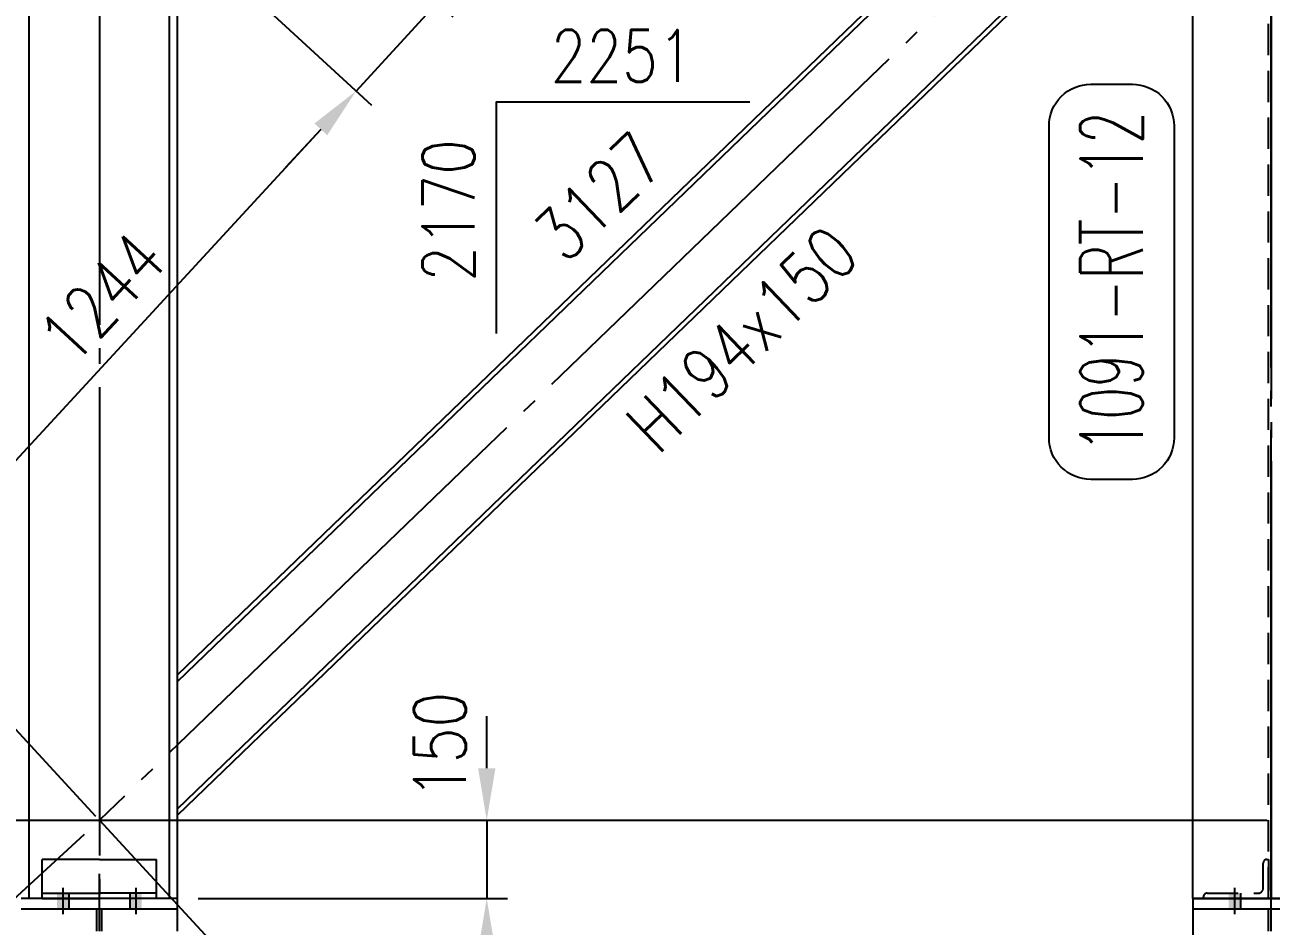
# Model space of a CAD drawing. Header units: millimetres. Extents: x 0 to 232280, y -26939 to 23794.
# Drawn here: x 148658 to 151052, y 4424 to 6155 of the extents above; entities that cross this region are included whole.
import ezdxf
from ezdxf.enums import TextEntityAlignment as Align

# ---------------------------------------------------------------- set-up
doc = ezdxf.new("R2010")
doc.units = ezdxf.units.MM
doc.header["$LTSCALE"] = 30
for name, pattern in [('JNK-CENTER', [34, 30, -1.5, 1, -1.5]), ('JNK-HIDDEN', [3, 2, -1]), ('JNK-PHANTOM', [15, 10, -1, 1, -1, 1, -1])]:
    doc.linetypes.add(name, pattern=pattern)
for name, color, linetype in [('CEN-R', 1, 'JNK-CENTER'), ('CON-G', 3, 'Continuous'), ('CON-W', 7, 'Continuous'), ('CON-Y', 2, 'Continuous'), ('Dim-W', 7, 'Continuous'), ('HID-Y', 2, 'JNK-HIDDEN'), ('PHA-M', 6, 'JNK-PHANTOM'), ('STL-OBJT', 7, 'Continuous'), ('TXT-Y', 2, 'Continuous')]:
    doc.layers.add(name, color=color, linetype=linetype)
doc.styles.add('SIMPLEX', font='simplex.shx', dxfattribs={"width": 0.8})
doc.dimstyles.new('DIM40', dxfattribs={"dimscale": 40, "dimtxt": 2.5, "dimasz": 2.5, "dimexe": 1, "dimexo": 1, "dimgap": 1, "dimtad": 1, "dimdec": 0, "dimdsep": 46, "dimtxsty": 'SIMPLEX', "dimcen": 0, "dimclrd": 7, "dimclre": 7, "dimclrt": 2, "dimadec": 1, "dimazin": 2, "dimtfac": 1, "dimtdec": 0, "dimtix": 1, "dimtmove": 2, "dimatfit": 2, "dimfxl": 1, "dimtolj": 1, "dimtzin": 0, "dimarcsym": 1})

# ---------------------------------------------------------------- blocks, each defined once
blk = doc.blocks.new('A$C07F72FA7')
at = {"layer": 'CON-W'}
h = blk.add_hatch(color=256, dxfattribs=at)
h.paths.add_polyline_path([(51.5, -65), (40, -65), (40, -75), (51.5, -75)])
h.paths.add_polyline_path([(51.5, -75), (40, -75), (40, -95), (51.5, -95)])
h.paths.add_polyline_path([(40, -75), (28.5, -75), (28.5, -95), (40, -95)])
h.paths.add_polyline_path([(40, -75), (40, -65), (28.5, -65), (28.5, -75)])
h = blk.add_hatch(color=256, dxfattribs=at)
h.paths.add_polyline_path([(168.5, -65), (180, -65), (180, -75), (168.5, -75)])
h.paths.add_polyline_path([(168.5, -75), (180, -75), (180, -95), (168.5, -95)])
h.paths.add_polyline_path([(180, -75), (191.5, -75), (191.5, -95), (180, -95)])
h.paths.add_polyline_path([(180, -75), (180, -65), (191.5, -65), (191.5, -75)])
at = {"layer": 'CEN-R'}
for p, q in [((40, -55), (40, -105)), ((180, -55), (180, -105))]:
    blk.add_line(p, q, dxfattribs=at)
at = {"layer": 'CON-G'}
for p, q in [((0, -75), (0, 0)), ((110, 0), (0, 0)), ((110, 0), (220, 0)), ((220, -75), (220, 0)), ((0, -65), (110, -65)), ((220, -65), (110, -65)), ((0, -75), (110, -75)), ((220, -75), (110, -75))]:
    blk.add_line(p, q, dxfattribs=at)
at = {"layer": 'HID-Y'}
for p, q in [((51.5, -65), (51.5, -95)), ((168.5, -65), (168.5, -95))]:
    blk.add_line(p, q, dxfattribs=at)
blk = doc.blocks.new('*D1750')
at = {"layer": 'DEFPOINTS', "color": 0, "ltscale": 0.5, "transparency": 16777216}
for p in [(148801.4, 6797.2), (148644.7, 6627.2), (149451.3, 6198.3)]:
    blk.add_point(p, dxfattribs=at)
at = {"layer": 'Dim-W', "color": 7, "linetype": 'ByBlock', "lineweight": -2, "ltscale": 0.5, "transparency": 16777216}
for p, q in [((148830.8, 6770.1), (149480.7, 6171.2)), ((148674.1, 6600.1), (149324, 6001.2)), ((149519.1, 6271.8), (149586.8, 6345.3)), ((149294.6, 6028.3), (149451.3, 6198.3)), ((149226.8, 5954.7), (149159.1, 5881.2))]:
    blk.add_line(p, q, dxfattribs=at)
at = {"layer": 'Dim-W', "color": 7, "ltscale": 0.5, "transparency": 16777216}
for points in [[(149506.8, 6283.1), (149531.3, 6260.5), (149451.3, 6198.3)], [(149214.6, 5966), (149239.1, 5943.4), (149294.6, 6028.3)]]:
    blk.add_solid(points, dxfattribs=at)
at = {"layer": 'Dim-W', "color": 2, "ltscale": 0.5, "transparency": 16777216, "insert": (149462.5, 6343.3), "char_height": 100, "attachment_point": 5, "rotation": 47.3349, "style": 'SIMPLEX'}
blk.add_mtext('\\A1;231', dxfattribs=at)
blk = doc.blocks.new('*D1751')
at = {"layer": 'DEFPOINTS', "color": 0, "ltscale": 0.5, "transparency": 16777216}
for p in [(148644.7, 6627.2), (149294.6, 6028.3), (147801.4, 5712.2)]:
    blk.add_point(p, dxfattribs=at)
at = {"layer": 'Dim-W', "color": 7, "linetype": 'ByBlock', "lineweight": -2, "ltscale": 0.5, "transparency": 16777216}
for p, q in [((148674.1, 6600.1), (149324, 6001.2)), ((148519.1, 5186.8), (149226.8, 5954.7)), ((147830.8, 5685.1), (148480.7, 5086.1))]:
    blk.add_line(p, q, dxfattribs=at)
at = {"layer": 'Dim-W', "color": 7, "ltscale": 0.5, "transparency": 16777216}
for points in [[(149214.6, 5966), (149239.1, 5943.4), (149294.6, 6028.3)], [(148506.8, 5198.1), (148531.3, 5175.5), (148451.3, 5113.3)]]:
    blk.add_solid(points, dxfattribs=at)
at = {"layer": 'Dim-W', "color": 2, "ltscale": 0.5, "transparency": 16777216, "insert": (148806.8, 5631.8), "char_height": 100, "attachment_point": 5, "rotation": 47.3349, "style": 'SIMPLEX'}
blk.add_mtext('\\A1;1244', dxfattribs=at)
blk = doc.blocks.new('*D1753')
at = {"layer": 'DEFPOINTS', "color": 0, "ltscale": 0.5, "transparency": 16777216}
for p in [(148651.4, 4790), (148801.4, 4627.2), (148053.8, 4239.2)]:
    blk.add_point(p, dxfattribs=at)
at = {"layer": 'Dim-W', "color": 7, "linetype": 'ByBlock', "lineweight": -2, "ltscale": 0.5, "transparency": 16777216}
for p, q in [((148622, 4762.8), (148024.4, 4212.1)), ((148772, 4600.1), (148174.4, 4049.3)), ((147986, 4312.7), (147918.2, 4386.2)), ((148203.8, 4076.4), (148053.8, 4239.2)), ((148271.5, 4002.9), (148339.3, 3929.3))]:
    blk.add_line(p, q, dxfattribs=at)
at = {"layer": 'Dim-W', "color": 7, "ltscale": 0.5, "transparency": 16777216}
for points in [[(147998.3, 4324), (147973.7, 4301.4), (148053.8, 4239.2)], [(148283.8, 4014.2), (148259.3, 3991.6), (148203.8, 4076.4)]]:
    blk.add_solid(points, dxfattribs=at)
at = {"layer": 'Dim-W', "color": 2, "ltscale": 0.5, "transparency": 16777216, "insert": (148378, 4026.8), "char_height": 100, "attachment_point": 5, "rotation": 312.6651, "style": 'SIMPLEX'}
blk.add_mtext('\\A1;221', dxfattribs=at)
blk = doc.blocks.new('A$C778F4AC7')
at = {"layer": 'PHA-M'}
for p, q in [((6751, -962.7), (6751, 47)), ((9002, -962.7), (9002, 47)), ((6901, 0), (6601, 0)), ((6901, -20), (6901, 0)), ((9152, 0), (8852, 0)), ((8852, 0), (8852, -20)), ((6601, -20), (6901, -20)), ((6746, -962.7), (6746, -20)), ((6756, -962.7), (6756, -20)), ((6901, -962.7), (6901, -20)), ((8852, -20), (9152, -20)), ((8852, -20), (8852, -962.7)), ((8997, -962.7), (8997, -20))]:
    blk.add_line(p, q, dxfattribs=at)
blk = doc.blocks.new('*D1682')
at = {"layer": 'DEFPOINTS', "color": 0, "ltscale": 0.5, "transparency": 16777216}
for p in [(148801.4, 4627.2), (148951.4, 4477.2), (149545.6, 4477.2)]:
    blk.add_point(p, dxfattribs=at)
at = {"layer": 'Dim-W', "color": 7, "linetype": 'ByBlock', "lineweight": -2, "ltscale": 0.5, "transparency": 16777216}
for p, q in [((149545.6, 4727.2), (149545.6, 4827.2)), ((148841.4, 4627.2), (149585.6, 4627.2)), ((149545.6, 4627.2), (149545.6, 4477.2)), ((148991.4, 4477.2), (149585.6, 4477.2)), ((149545.6, 4377.2), (149545.6, 4277.2))]:
    blk.add_line(p, q, dxfattribs=at)
at = {"layer": 'Dim-W', "color": 7, "ltscale": 0.5, "transparency": 16777216}
for points in [[(149529, 4727.2), (149562.3, 4727.2), (149545.6, 4627.2)], [(149529, 4377.2), (149562.3, 4377.2), (149545.6, 4477.2)]]:
    blk.add_solid(points, dxfattribs=at)
at = {"layer": 'Dim-W', "color": 2, "ltscale": 0.5, "transparency": 16777216, "insert": (149455.6, 4771), "char_height": 100, "attachment_point": 5, "rotation": 90, "style": 'SIMPLEX'}
blk.add_mtext('\\A1;150', dxfattribs=at)
blk = doc.blocks.new('DUCT-TAG')
at = {"layer": 'CON-G'}
blk.add_lwpolyline([(-9.49, -1), (-9.49, 1, -0.414214), (-7.49, 3), (7.49, 3, -0.414214), (9.49, 1), (9.49, -1, -0.414214), (7.49, -3), (-7.49, -3, -0.414214)], format="xyb", close=True, dxfattribs=at)
at = {"layer": 'CON-G', "style": 'SIMPLEX', "width": 1.246304}
blk.add_attdef('NAME', text='', height=3, dxfattribs=at).set_placement((-8.19, -1.5), (8.19, -1.5), align=Align.FIT)
at = {"layer": 'CON-Y', "style": 'SIMPLEX'}
blk.add_attdef('ELEVATION', text='', height=2, dxfattribs=at).set_placement((0, -6.02), align=Align.CENTER)

msp = doc.modelspace()

# ---------------------------------------------------------------- hatches: boundary and pattern name
at = {"layer": 'CON-W'}
h = msp.add_hatch(color=256, dxfattribs=at)
h.paths.add_polyline_path([(150993.9, 4487.2), (150982.4, 4487.2), (150982.4, 4477.2), (150993.9, 4477.2)])
h.paths.add_polyline_path([(150993.9, 4477.2), (150982.4, 4477.2), (150982.4, 4457.2), (150993.9, 4457.2)])
h.paths.add_polyline_path([(150982.4, 4477.2), (150970.9, 4477.2), (150970.9, 4457.2), (150982.4, 4457.2)])
h.paths.add_polyline_path([(150982.4, 4477.2), (150982.4, 4487.2), (150970.9, 4487.2), (150970.9, 4477.2)])

# ---------------------------------------------------------------- linework, layer by layer
at = {"layer": 'CEN-R'}
for p, q in [((148801.4, 8519.38), (148801.4, 4477.2)), ((151052.4, 4477.2), (151052.4, 8477.23)), ((151052.4, 8377.23), (151052.4, 4477.2)), ((146801.4, 6797.23), (148801.4, 4627.2)), ((151052.4, 6797.23), (148801.4, 4627.2)), ((150982.4, 4497.2), (150982.4, 4447.2))]:
    msp.add_line(p, q, dxfattribs=at)
at = {"layer": 'CON-G'}
for p, q in [((150902.4, 4477.2), (150902.4, 8477.23)), ((148666.4, 4477.2), (148666.4, 8137.23)), ((148936.4, 4477.2), (148936.4, 8137.23)), ((148951.4, 4477.2), (148951.4, 8137.23)), ((148951.4, 4906.54), (150736.29, 6627.23)), ((148951.4, 4894.04), (150749.26, 6627.23)), ((148951.4, 4649.57), (150902.4, 6530.39)), ((148951.4, 4637.07), (150902.4, 6517.89)), ((150902.4, 4477.2), (151202.4, 4477.2))]:
    msp.add_line(p, q, dxfattribs=at)
at = {"layer": 'Dim-W', "ltscale": 0.5}
msp.add_line((148046.62, 4627.2), (151045.11, 4627.2), dxfattribs=at)
for points in [[(150050.83, 6007.02), (149563.58, 6007.02), (149563.58, 5562.33)], [(148801.4, 4627.2), (150261.28, 3043.21), (149750.57, 3043.21), (149750.57, 3358.18)]]:
    msp.add_lwpolyline(points, dxfattribs=at)
at = {"layer": 'HID-Y'}
for p, q in [((151047.4, 4477.2), (151047.4, 8477.23)), ((150993.9, 4487.2), (150993.9, 4457.2))]:
    msp.add_line(p, q, dxfattribs=at)
msp.add_lwpolyline([(151047.4, 4477.2), (150922.4, 4477.2), (150922.4, 4480.2, -0.4142136), (150929.4, 4487.2), (151027.4, 4487.2, 0.4142136), (151037.4, 4497.2), (151037.4, 4545.2, -0.4142136), (151044.4, 4552.2), (151047.4, 4552.2)], format="xyb", close=True, dxfattribs=at)

# ---------------------------------------------------------------- block references
at = {"layer": 'Dim-W', "ltscale": 0.5}
for name, p in [('A$C07F72FA7', (148691.4, 4552.2)), ('A$C778F4AC7', (142050.4, 4477.2))]:
    msp.add_blockref(name, p, dxfattribs=at)
at = {"layer": 'STL-OBJT'}
ref = msp.add_blockref('DUCT-TAG', (150745.92, 5661.83), dxfattribs=dict(at, xscale=40, yscale=40, zscale=40, rotation=90.00000000000001))
ref.add_attrib('NAME', '1091-RT-12', dxfattribs={"layer": 'CON-G', "height": 120, "rotation": 90, "style": 'SIMPLEX', "width": 0.594093}).set_placement((150805.92, 5334.23), (150805.92, 5989.43), align=Align.FIT)

# ---------------------------------------------------------------- texts
at = {"layer": 'CON-Y', "style": 'SIMPLEX', "width": 0.8}
msp.add_text('2251', height=100, dxfattribs=at).set_placement((149668.55, 6045.71))
msp.add_text('2170', height=100, rotation=90, dxfattribs=at).set_placement((149522.17, 5661.85))
at = {"layer": 'TXT-Y', "color": 2, "style": 'SIMPLEX', "width": 0.8}
for s, p in [('3127', (149696.89, 5694.39)), ('H194x150', (149874.45, 5327.1))]:
    msp.add_text(s, height=100, rotation=43.95071, dxfattribs=at).set_placement(p)

# ---------------------------------------------------------------- dimensions: what is measured, and where the dimension line sits
at = {"layer": 'Dim-W', "ltscale": 0.5}
for base, p1, p2, angle, picture, middle in [((149451.28, 6198.27), (148644.72, 6627.23), (148801.4, 6797.23), 47.33485, '*D1750', (149462.51, 6343.25)), ((149545.64, 4477.2), (148801.4, 4627.2), (148951.4, 4477.2), 90, '*D1682', (149455.64, 4770.98)), ((148053.78, 4239.16), (148801.4, 4627.2), (148651.4, 4789.96), 312.66515, '*D1753', (148377.98, 4026.82))]:
    dim = msp.add_linear_dim(base=base, p1=p1, p2=p2, angle=angle, dimstyle='DIM40', dxfattribs=at)
    dim.commit()
    dim.dimension.update_dxf_attribs({"geometry": picture, "text_midpoint": middle, "dimtype": 160})
dim = msp.add_linear_dim(base=(149294.6, 6028.27), p1=(147801.4, 5712.22), p2=(148644.72, 6627.23), angle=47.33485, dimstyle='DIM40', dxfattribs=at)
dim.commit()
dim.dimension.update_dxf_attribs({"geometry": '*D1751', "text_midpoint": (148806.76, 5631.75)})

doc.saveas('drawing.dxf')
